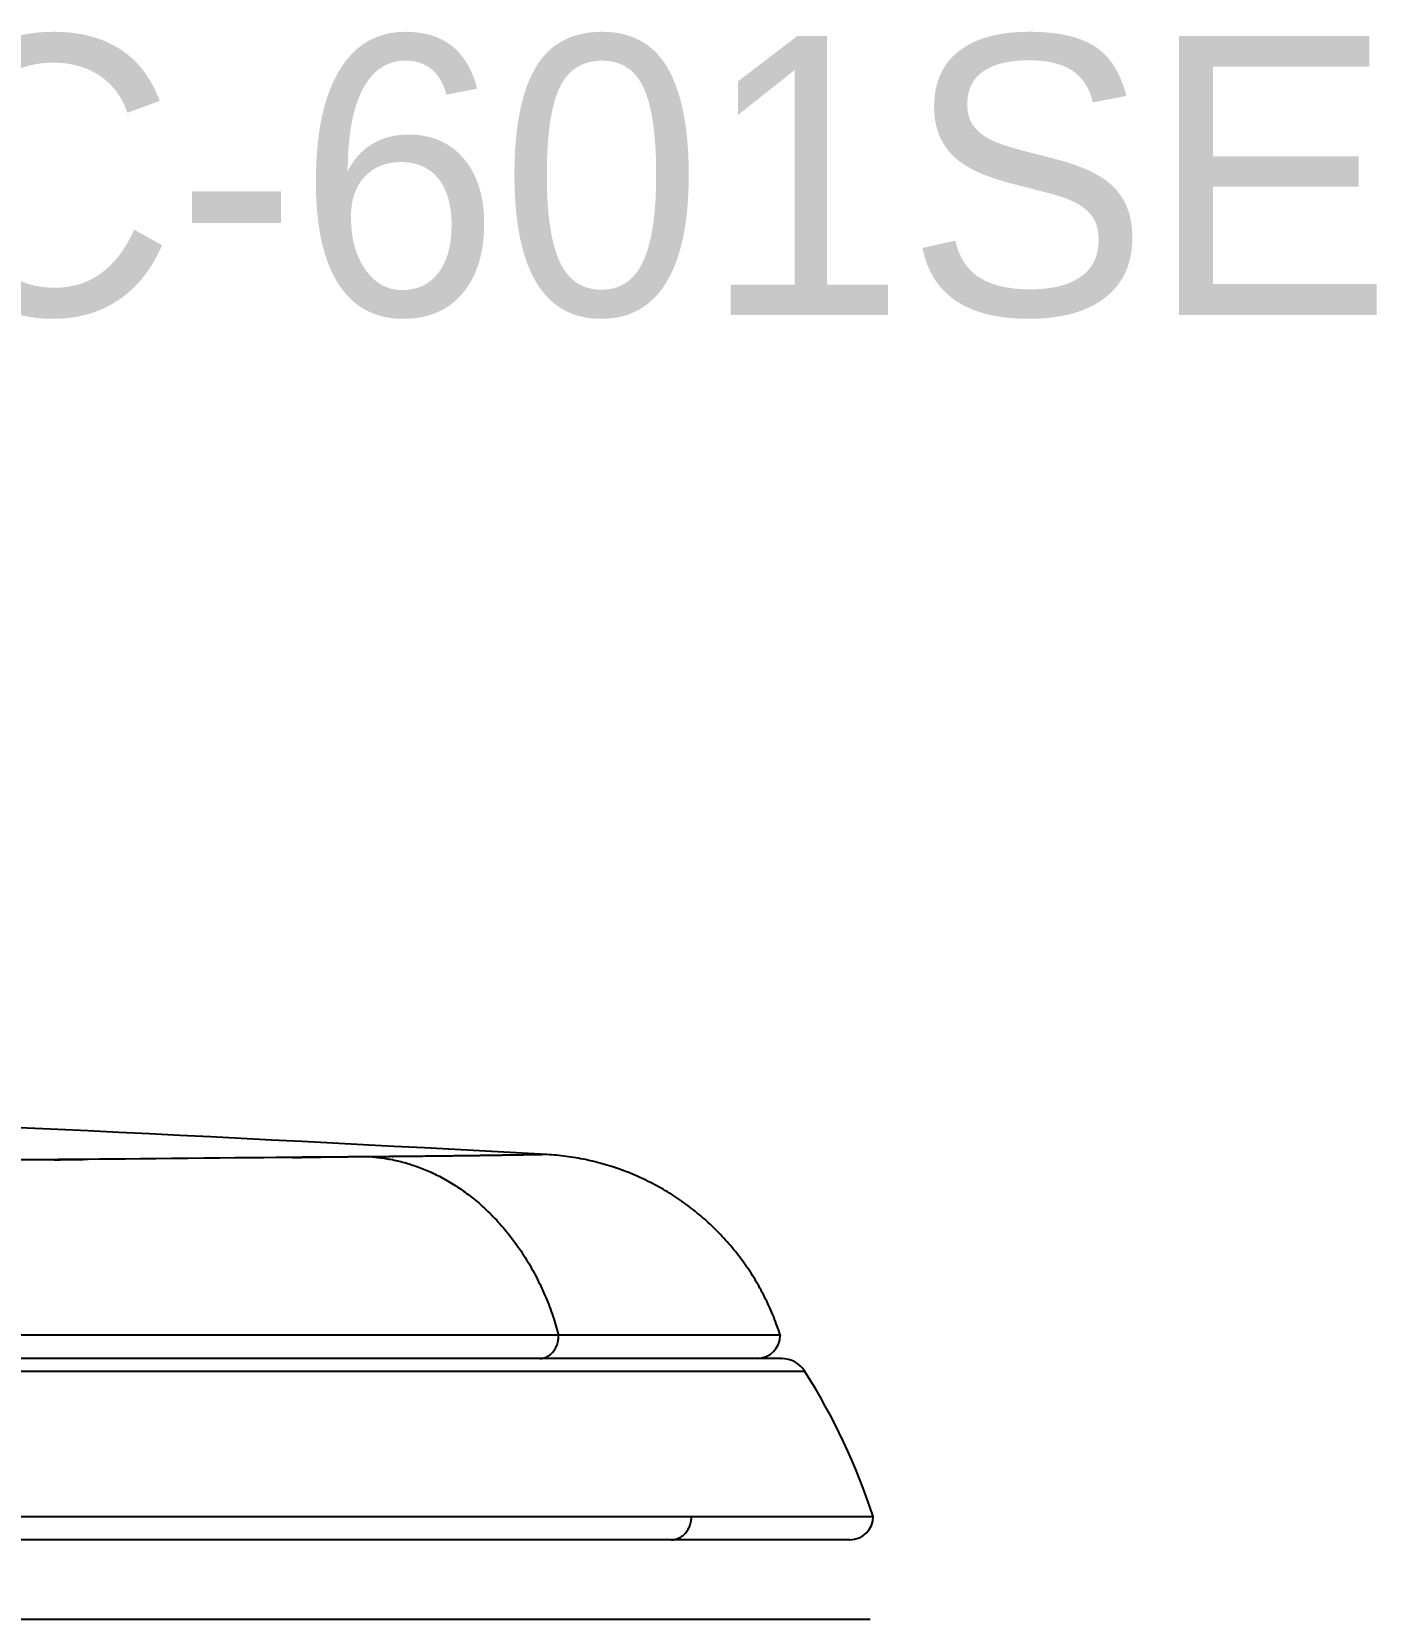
# Model space of a CAD drawing. Extents: x 60782 to 63207, y 58098 to 61529.
# Drawn here: x 61986.3 to 62131.2, y 59417 to 59587.8 of the extents above; entities that cross this region are included whole.
import ezdxf

# ---------------------------------------------------------------- set-up
doc = ezdxf.new("R2010")
doc.units = 0
doc.header["$MEASUREMENT"] = 0
for name, color, linetype in [('11', 7, 'CONTINUOUS'), ('Make2D$보임$선', 18, 'CONTINUOUS'), ('Make2D$보임$접선', 18, 'CONTINUOUS')]:
    doc.layers.add(name, color=color, linetype=linetype)
doc.layers.add('AM_6', color=2, linetype='CONTINUOUS', lineweight=30)
doc.styles.get("Standard").update_dxf_attribs({"font": 'txt.shx', "bigfont": 'ghs.shx'})

msp = doc.modelspace()

# ---------------------------------------------------------------- linework, layer by layer
at = {"layer": '11', "color": 7}
msp.add_open_spline([(61546.77, 59417), (61565.9, 59417), (61585.02, 59417), (61617.52, 59417), (61630.89, 59417), (61657.62, 59417), (61670.99, 59417), (61711.06, 59417), (61737.74, 59417), (61777.72, 59417), (61791.04, 59417), (61817.65, 59417), (61830.93, 59417), (61857.46, 59417), (61870.71, 59417), (61896.93, 59417), (61909.89, 59417), (61935.5, 59417), (61948.16, 59417), (61973.21, 59417), (61985.48, 59417), (62008.81, 59417), (62020, 59417), (62034.63, 59417), (62039.16, 59417), (62047.56, 59417), (62051.45, 59417), (62061.85, 59417), (62067.18, 59417), (62074.54, 59417), (62076.42, 59417), (62076.54, 59417)], degree=3, knots=[0.0355851, 0.0355851, 0.0355851, 0.0355851, 0.1250156, 0.1250156, 0.1875235, 0.1875235, 0.2500313, 0.2500313, 0.3750469, 0.3750469, 0.4375548, 0.4375548, 0.5000626, 0.5000626, 0.5625704, 0.5625704, 0.6250782, 0.6250782, 0.687586, 0.687586, 0.7500939, 0.7500939, 0.8126017, 0.8126017, 0.8438556, 0.8438556, 0.8751095, 0.8751095, 0.9376173, 0.9376173, 1, 1, 1, 1], dxfattribs=at)
at = {"layer": 'Make2D$보임$선', "color": 7}
for p, q in [((62043.03, 59447.55), (61948.61, 59447.55)), ((62066.99, 59445.05), (61714.78, 59445.05)), ((61986.54, 59445.05), (61986.32, 59445.05)), ((61986.71, 59445.05), (61986.54, 59445.05)), ((61986.93, 59445.05), (61986.71, 59445.05)), ((61987.1, 59445.05), (61986.93, 59445.05)), ((61987.31, 59445.05), (61987.1, 59445.05)), ((61987.49, 59445.05), (61987.31, 59445.05)), ((61987.7, 59445.05), (61987.49, 59445.05)), ((61987.88, 59445.05), (61987.7, 59445.05)), ((61988.08, 59445.05), (61987.88, 59445.05)), ((61988.27, 59445.05), (61988.08, 59445.05)), ((61988.47, 59445.05), (61988.27, 59445.05)), ((61988.66, 59445.05), (61988.47, 59445.05)), ((61988.85, 59445.05), (61988.66, 59445.05)), ((61989.04, 59445.05), (61988.85, 59445.05)), ((61989.23, 59445.05), (61989.04, 59445.05)), ((61989.43, 59445.05), (61989.23, 59445.05)), ((61989.62, 59445.05), (61989.43, 59445.05)), ((61989.82, 59445.05), (61989.62, 59445.05)), ((61990, 59445.05), (61989.82, 59445.05)), ((61990.2, 59445.05), (61990, 59445.05)), ((61990.38, 59445.05), (61990.2, 59445.05)), ((61990.59, 59445.05), (61990.38, 59445.05)), ((61990.83, 59445.05), (61990.59, 59445.05)), ((61990.97, 59445.05), (61990.83, 59445.05)), ((61991.21, 59445.05), (61990.97, 59445.05)), ((61991.36, 59445.05), (61991.21, 59445.05)), ((61991.6, 59445.05), (61991.36, 59445.05)), ((61991.74, 59445.05), (61991.6, 59445.05)), ((61991.98, 59445.05), (61991.74, 59445.05)), ((61992.12, 59445.05), (61991.98, 59445.05)), ((61992.37, 59445.05), (61992.12, 59445.05)), ((61992.5, 59445.05), (61992.37, 59445.05)), ((61992.75, 59445.05), (61992.5, 59445.05)), ((61992.89, 59445.05), (61992.75, 59445.05)), ((61993.13, 59445.05), (61992.89, 59445.05)), ((61993.27, 59445.05), (61993.13, 59445.05)), ((61993.52, 59445.05), (61993.27, 59445.05)), ((61993.65, 59445.05), (61993.52, 59445.05)), ((61993.9, 59445.05), (61993.65, 59445.05)), ((61994.03, 59445.05), (61993.9, 59445.05)), ((61994.28, 59445.05), (61994.03, 59445.05)), ((61994.4, 59445.05), (61994.28, 59445.05)), ((61994.66, 59445.05), (61994.4, 59445.05)), ((61994.78, 59445.05), (61994.66, 59445.05)), ((61995.04, 59445.05), (61994.78, 59445.05)), ((61995.16, 59445.05), (61995.04, 59445.05)), ((61995.42, 59445.05), (61995.16, 59445.05)), ((61995.54, 59445.05), (61995.42, 59445.05)), ((61995.8, 59445.05), (61995.54, 59445.05)), ((61995.91, 59445.05), (61995.8, 59445.05)), ((61996.18, 59445.05), (61995.91, 59445.05)), ((61996.29, 59445.05), (61996.18, 59445.05)), ((61996.48, 59445.05), (61996.29, 59445.05)), ((61996.66, 59445.05), (61996.48, 59445.05)), ((61996.85, 59445.05), (61996.66, 59445.05)), ((61997.03, 59445.05), (61996.85, 59445.05)), ((61997.23, 59445.05), (61997.03, 59445.05)), ((61997.41, 59445.05), (61997.23, 59445.05)), ((61997.61, 59445.05), (61997.41, 59445.05)), ((61997.78, 59445.05), (61997.61, 59445.05)), ((61997.98, 59445.05), (61997.78, 59445.05)), ((61998.15, 59445.05), (61997.98, 59445.05)), ((61998.35, 59445.05), (61998.15, 59445.05)), ((61998.64, 59445.05), (61998.35, 59445.05)), ((61998.73, 59445.05), (61998.64, 59445.05)), ((61999.01, 59445.05), (61998.73, 59445.05)), ((61999.1, 59445.05), (61999.01, 59445.05)), ((61999.38, 59445.05), (61999.1, 59445.05)), ((61999.47, 59445.05), (61999.38, 59445.05)), ((61999.74, 59445.05), (61999.47, 59445.05)), ((61999.85, 59445.05), (61999.74, 59445.05)), ((62000.11, 59445.05), (61999.85, 59445.05)), ((62000.22, 59445.05), (62000.11, 59445.05)), ((62000.48, 59445.05), (62000.22, 59445.05)), ((62000.59, 59445.05), (62000.48, 59445.05)), ((62000.84, 59445.05), (62000.59, 59445.05)), ((62000.96, 59445.05), (62000.84, 59445.05)), ((62001.21, 59445.05), (62000.96, 59445.05)), ((62001.33, 59445.05), (62001.21, 59445.05)), ((62001.58, 59445.05), (62001.33, 59445.05)), ((62001.7, 59445.05), (62001.58, 59445.05)), ((62001.94, 59445.05), (62001.7, 59445.05)), ((62002.07, 59445.05), (62001.94, 59445.05)), ((62002.3, 59445.05), (62002.07, 59445.05)), ((62002.43, 59445.05), (62002.3, 59445.05)), ((62002.67, 59445.05), (62002.43, 59445.05)), ((62002.8, 59445.05), (62002.67, 59445.05)), ((62003.03, 59445.05), (62002.8, 59445.05)), ((62003.17, 59445.05), (62003.03, 59445.05)), ((62003.39, 59445.05), (62003.17, 59445.05)), ((62003.53, 59445.05), (62003.39, 59445.05)), ((62003.76, 59445.05), (62003.53, 59445.05)), ((62003.9, 59445.05), (62003.76, 59445.05)), ((62004.12, 59445.05), (62003.9, 59445.05)), ((62004.26, 59445.05), (62004.12, 59445.05)), ((62004.48, 59445.05), (62004.26, 59445.05)), ((62004.63, 59445.05), (62004.48, 59445.05)), ((62005.56, 59445.05), (62004.63, 59445.05)), ((62005.77, 59445.05), (62005.56, 59445.05)), ((62005.92, 59445.05), (62005.77, 59445.05)), ((62006.13, 59445.05), (62005.92, 59445.05)), ((62006.28, 59445.05), (62006.13, 59445.05)), ((62006.48, 59445.05), (62006.28, 59445.05)), ((62006.63, 59445.05), (62006.48, 59445.05)), ((62006.83, 59445.05), (62006.63, 59445.05)), ((62006.99, 59445.05), (62006.83, 59445.05)), ((62007.19, 59445.05), (62006.99, 59445.05)), ((62007.35, 59445.05), (62007.19, 59445.05)), ((62007.54, 59445.05), (62007.35, 59445.05)), ((62007.7, 59445.05), (62007.54, 59445.05)), ((62007.89, 59445.05), (62007.7, 59445.05)), ((62008.06, 59445.05), (62007.89, 59445.05)), ((62008.24, 59445.05), (62008.06, 59445.05)), ((62008.41, 59445.05), (62008.24, 59445.05)), ((62008.59, 59445.05), (62008.41, 59445.05)), ((62008.76, 59445.05), (62008.59, 59445.05)), ((62008.94, 59445.05), (62008.76, 59445.05)), ((62009.12, 59445.05), (62008.94, 59445.05)), ((62009.3, 59445.05), (62009.12, 59445.05)), ((62009.47, 59445.05), (62009.3, 59445.05)), ((62009.65, 59445.05), (62009.47, 59445.05)), ((62009.82, 59445.05), (62009.65, 59445.05)), ((62010.01, 59445.05), (62009.82, 59445.05)), ((62010.17, 59445.05), (62010.01, 59445.05)), ((62010.36, 59445.05), (62010.17, 59445.05)), ((62010.52, 59445.05), (62010.36, 59445.05)), ((62010.71, 59445.05), (62010.52, 59445.05)), ((62010.87, 59445.05), (62010.71, 59445.05)), ((62011.07, 59445.05), (62010.87, 59445.05)), ((62011.21, 59445.05), (62011.07, 59445.05)), ((62011.42, 59445.05), (62011.21, 59445.05)), ((62011.56, 59445.05), (62011.42, 59445.05)), ((62011.77, 59445.05), (62011.56, 59445.05)), ((62011.91, 59445.05), (62011.77, 59445.05)), ((62012.12, 59445.05), (62011.91, 59445.05)), ((62012.25, 59445.05), (62012.12, 59445.05)), ((62012.47, 59445.05), (62012.25, 59445.05)), ((62012.73, 59445.05), (62012.47, 59445.05)), ((62012.82, 59445.05), (62012.73, 59445.05)), ((62013.07, 59445.05), (62012.82, 59445.05)), ((62013.16, 59445.05), (62013.07, 59445.05)), ((62013.41, 59445.05), (62013.16, 59445.05)), ((62013.51, 59445.05), (62013.41, 59445.05)), ((62013.75, 59445.05), (62013.51, 59445.05)), ((62013.86, 59445.05), (62013.75, 59445.05)), ((62014.09, 59445.05), (62013.86, 59445.05)), ((62014.2, 59445.05), (62014.09, 59445.05)), ((62014.43, 59445.05), (62014.2, 59445.05)), ((62014.55, 59445.05), (62014.43, 59445.05)), ((62014.76, 59445.05), (62014.55, 59445.05)), ((62014.89, 59445.05), (62014.76, 59445.05)), ((62015.1, 59445.05), (62014.89, 59445.05)), ((62015.24, 59445.05), (62015.1, 59445.05)), ((62015.43, 59445.05), (62015.24, 59445.05)), ((62015.58, 59445.05), (62015.43, 59445.05)), ((62015.77, 59445.05), (62015.58, 59445.05)), ((62015.92, 59445.05), (62015.77, 59445.05)), ((62016.1, 59445.05), (62015.92, 59445.05)), ((62016.26, 59445.05), (62016.1, 59445.05)), ((62016.44, 59445.05), (62016.26, 59445.05)), ((62016.6, 59445.05), (62016.44, 59445.05)), ((62016.77, 59445.05), (62016.6, 59445.05)), ((62016.94, 59445.05), (62016.77, 59445.05)), ((62017.1, 59445.05), (62016.94, 59445.05)), ((62017.28, 59445.05), (62017.1, 59445.05)), ((62017.43, 59445.05), (62017.28, 59445.05)), ((62017.62, 59445.05), (62017.43, 59445.05)), ((62018.3, 59445.05), (62017.62, 59445.05)), ((62018.42, 59445.05), (62018.3, 59445.05)), ((62018.63, 59445.05), (62018.42, 59445.05)), ((62018.75, 59445.05), (62018.63, 59445.05)), ((62018.97, 59445.05), (62018.75, 59445.05)), ((62019.08, 59445.05), (62018.97, 59445.05)), ((62019.3, 59445.05), (62019.08, 59445.05)), ((62019.4, 59445.05), (62019.3, 59445.05)), ((62019.64, 59445.05), (62019.4, 59445.05)), ((62019.73, 59445.05), (62019.64, 59445.05)), ((62019.97, 59445.05), (62019.73, 59445.05)), ((62020.05, 59445.05), (62019.97, 59445.05)), ((62020.3, 59445.05), (62020.05, 59445.05)), ((62020.38, 59445.05), (62020.3, 59445.05)), ((62020.63, 59445.05), (62020.38, 59445.05)), ((62020.7, 59445.05), (62020.63, 59445.05)), ((62020.96, 59445.05), (62020.7, 59445.05)), ((62021.02, 59445.05), (62020.96, 59445.05)), ((62021.28, 59445.05), (62021.02, 59445.05)), ((62021.35, 59445.05), (62021.28, 59445.05)), ((62021.61, 59445.05), (62021.35, 59445.05)), ((62021.67, 59445.05), (62021.61, 59445.05)), ((62021.93, 59445.05), (62021.67, 59445.05)), ((62021.99, 59445.05), (62021.93, 59445.05)), ((62022.94, 59445.05), (62021.99, 59445.05)), ((62022.95, 59445.05), (62022.94, 59445.05)), ((62023.26, 59445.05), (62022.95, 59445.05)), ((62023.27, 59445.05), (62023.26, 59445.05)), ((62023.58, 59445.05), (62023.27, 59445.05)), ((62023.85, 59445.05), (62023.58, 59445.05)), ((62023.9, 59445.05), (62023.85, 59445.05)), ((62024.17, 59445.05), (62023.9, 59445.05)), ((62024.22, 59445.05), (62024.17, 59445.05)), ((62024.49, 59445.05), (62024.22, 59445.05)), ((62024.53, 59445.05), (62024.49, 59445.05)), ((62024.8, 59445.05), (62024.53, 59445.05)), ((62024.84, 59445.05), (62024.8, 59445.05)), ((62025.12, 59445.05), (62024.84, 59445.05)), ((62025.16, 59445.05), (62025.12, 59445.05)), ((62025.43, 59445.05), (62025.16, 59445.05)), ((62025.47, 59445.05), (62025.43, 59445.05)), ((62025.74, 59445.05), (62025.47, 59445.05)), ((62025.78, 59445.05), (62025.74, 59445.05)), ((62026.06, 59445.05), (62025.78, 59445.05)), ((62026.09, 59445.05), (62026.06, 59445.05)), ((62026.37, 59445.05), (62026.09, 59445.05)), ((62026.41, 59445.05), (62026.37, 59445.05)), ((62026.68, 59445.05), (62026.41, 59445.05)), ((62026.72, 59445.05), (62026.68, 59445.05)), ((62026.99, 59445.05), (62026.72, 59445.05)), ((62027.02, 59445.05), (62026.99, 59445.05)), ((62027.3, 59445.05), (62027.02, 59445.05)), ((62027.42, 59445.05), (62027.3, 59445.05)), ((62027.61, 59445.05), (62027.42, 59445.05)), ((62027.74, 59445.05), (62027.61, 59445.05)), ((62027.92, 59445.05), (62027.74, 59445.05)), ((62028.05, 59445.05), (62027.92, 59445.05)), ((62028.23, 59445.05), (62028.05, 59445.05)), ((62028.36, 59445.05), (62028.23, 59445.05)), ((62028.54, 59445.05), (62028.36, 59445.05)), ((62028.68, 59445.05), (62028.54, 59445.05)), ((62028.84, 59445.05), (62028.68, 59445.05)), ((62028.99, 59445.05), (62028.84, 59445.05)), ((62029.15, 59445.05), (62028.99, 59445.05)), ((62029.3, 59445.05), (62029.15, 59445.05)), ((62029.45, 59445.05), (62029.3, 59445.05)), ((62029.61, 59445.05), (62029.45, 59445.05)), ((62029.76, 59445.05), (62029.61, 59445.05)), ((62029.92, 59445.05), (62029.76, 59445.05)), ((62030.06, 59445.05), (62029.92, 59445.05)), ((62030.22, 59445.05), (62030.06, 59445.05)), ((62030.36, 59445.05), (62030.22, 59445.05)), ((62030.53, 59445.05), (62030.36, 59445.05)), ((62030.66, 59445.05), (62030.53, 59445.05)), ((62030.84, 59445.05), (62030.66, 59445.05)), ((62030.96, 59445.05), (62030.84, 59445.05)), ((62031.14, 59445.05), (62030.96, 59445.05)), ((62031.26, 59445.05), (62031.14, 59445.05)), ((62031.45, 59445.05), (62031.26, 59445.05)), ((62031.56, 59445.05), (62031.45, 59445.05)), ((62031.75, 59445.05), (62031.56, 59445.05)), ((62031.86, 59445.05), (62031.75, 59445.05)), ((62032.05, 59445.05), (62031.86, 59445.05)), ((62032.16, 59445.05), (62032.05, 59445.05)), ((62032.36, 59445.05), (62032.16, 59445.05)), ((62032.46, 59445.05), (62032.36, 59445.05)), ((62032.66, 59445.05), (62032.46, 59445.05)), ((62032.75, 59445.05), (62032.66, 59445.05)), ((62032.96, 59445.05), (62032.75, 59445.05)), ((62033.05, 59445.05), (62032.96, 59445.05)), ((62033.26, 59445.05), (62033.05, 59445.05)), ((62033.34, 59445.05), (62033.26, 59445.05)), ((62033.55, 59445.05), (62033.34, 59445.05)), ((62033.64, 59445.05), (62033.55, 59445.05)), ((62033.85, 59445.05), (62033.64, 59445.05)), ((62033.93, 59445.05), (62033.85, 59445.05)), ((62034.15, 59445.05), (62033.93, 59445.05)), ((62034.22, 59445.05), (62034.15, 59445.05)), ((62034.45, 59445.05), (62034.22, 59445.05)), ((62034.51, 59445.05), (62034.45, 59445.05)), ((62034.74, 59445.05), (62034.51, 59445.05)), ((62034.8, 59445.05), (62034.74, 59445.05)), ((62035.03, 59445.05), (62034.8, 59445.05)), ((62035.09, 59445.05), (62035.03, 59445.05)), ((62035.33, 59445.05), (62035.09, 59445.05)), ((62035.38, 59445.05), (62035.33, 59445.05)), ((62035.62, 59445.05), (62035.38, 59445.05)), ((62035.67, 59445.05), (62035.62, 59445.05)), ((62035.91, 59445.05), (62035.67, 59445.05)), ((62035.96, 59445.05), (62035.91, 59445.05)), ((62036.2, 59445.05), (62035.96, 59445.05)), ((62036.25, 59445.05), (62036.2, 59445.05)), ((62036.49, 59445.05), (62036.25, 59445.05)), ((62036.53, 59445.05), (62036.49, 59445.05)), ((62036.78, 59445.05), (62036.53, 59445.05)), ((62036.82, 59445.05), (62036.78, 59445.05)), ((62037.07, 59445.05), (62036.82, 59445.05)), ((62037.11, 59445.05), (62037.07, 59445.05)), ((62037.36, 59445.05), (62037.11, 59445.05)), ((62037.39, 59445.05), (62037.36, 59445.05)), ((62037.64, 59445.05), (62037.39, 59445.05)), ((62037.67, 59445.05), (62037.64, 59445.05)), ((62037.93, 59445.05), (62037.67, 59445.05)), ((62037.95, 59445.05), (62037.93, 59445.05)), ((62038.21, 59445.05), (62037.95, 59445.05)), ((62038.24, 59445.05), (62038.21, 59445.05)), ((62038.5, 59445.05), (62038.24, 59445.05)), ((62038.52, 59445.05), (62038.5, 59445.05)), ((62038.78, 59445.05), (62038.52, 59445.05)), ((62038.8, 59445.05), (62038.78, 59445.05)), ((62039.06, 59445.05), (62038.8, 59445.05)), ((62039.08, 59445.05), (62039.06, 59445.05)), ((62039.34, 59445.05), (62039.08, 59445.05)), ((62039.35, 59445.05), (62039.34, 59445.05)), ((62039.62, 59445.05), (62039.35, 59445.05)), ((62039.63, 59445.05), (62039.62, 59445.05)), ((62039.9, 59445.05), (62039.63, 59445.05)), ((62039.91, 59445.05), (62039.9, 59445.05)), ((62040.18, 59445.05), (62039.91, 59445.05)), ((62040.74, 59445.05), (62040.18, 59445.05)), ((62041.01, 59445.05), (62040.74, 59445.05)), ((62041.38, 59445.05), (62041.06, 59445.05)), ((62041.51, 59445.05), (62041.38, 59445.05)), ((62041.75, 59445.05), (62041.51, 59445.05)), ((62041.86, 59445.05), (62041.75, 59445.05)), ((62042.12, 59445.05), (62041.86, 59445.05)), ((62042.2, 59445.05), (62042.12, 59445.05)), ((62042.49, 59445.05), (62042.2, 59445.05)), ((62042.54, 59445.05), (62042.49, 59445.05)), ((62042.85, 59445.05), (62042.54, 59445.05)), ((62042.88, 59445.05), (62042.85, 59445.05)), ((62043.21, 59445.05), (62042.88, 59445.05)), ((62043.21, 59445.05), (62043.21, 59445.05)), ((62043.54, 59445.05), (62043.21, 59445.05)), ((62043.56, 59445.05), (62043.54, 59445.05)), ((62047.29, 59445.05), (62043.56, 59445.05)), ((62047.33, 59445.05), (62047.29, 59445.05)), ((62047.61, 59445.05), (62047.33, 59445.05)), ((62047.62, 59445.05), (62047.61, 59445.05)), ((62047.9, 59445.05), (62047.62, 59445.05)), ((62047.92, 59445.05), (62047.9, 59445.05)), ((62048.19, 59445.05), (62047.92, 59445.05)), ((62048.24, 59445.05), (62048.19, 59445.05)), ((62048.51, 59445.05), (62048.24, 59445.05)), ((62048.55, 59445.05), (62048.51, 59445.05)), ((62048.79, 59445.05), (62048.55, 59445.05)), ((62048.86, 59445.05), (62048.79, 59445.05)), ((62049.08, 59445.05), (62048.86, 59445.05)), ((62049.16, 59445.05), (62049.08, 59445.05)), ((62049.36, 59445.05), (62049.16, 59445.05)), ((62049.47, 59445.05), (62049.36, 59445.05)), ((62049.64, 59445.05), (62049.47, 59445.05)), ((62049.77, 59445.05), (62049.64, 59445.05)), ((62049.92, 59445.05), (62049.77, 59445.05)), ((62050.06, 59445.05), (62049.92, 59445.05)), ((62050.2, 59445.05), (62050.06, 59445.05)), ((62050.35, 59445.05), (62050.2, 59445.05)), ((62051.21, 59445.05), (62050.35, 59445.05)), ((62051.73, 59445.05), (62051.21, 59445.05)), ((62051.75, 59445.05), (62051.73, 59445.05)), ((62051.8, 59445.05), (62051.75, 59445.05)), ((62052.01, 59445.05), (62051.8, 59445.05)), ((62052.05, 59445.05), (62052.01, 59445.05)), ((62052.26, 59445.05), (62052.05, 59445.05)), ((62052.32, 59445.05), (62052.26, 59445.05)), ((62052.56, 59445.05), (62052.32, 59445.05)), ((62052.59, 59445.05), (62052.56, 59445.05)), ((62052.81, 59445.05), (62052.59, 59445.05)), ((62052.85, 59445.05), (62052.81, 59445.05)), ((62053.06, 59445.05), (62052.85, 59445.05)), ((62053.12, 59445.05), (62053.06, 59445.05)), ((62053.3, 59445.05), (62053.12, 59445.05)), ((62053.49, 59445.05), (62053.3, 59445.05)), ((62053.54, 59445.05), (62053.49, 59445.05)), ((62053.73, 59445.05), (62053.54, 59445.05)), ((62053.78, 59445.05), (62053.73, 59445.05)), ((62053.96, 59445.05), (62053.78, 59445.05)), ((62054.02, 59445.05), (62053.96, 59445.05)), ((62054.19, 59445.05), (62054.02, 59445.05)), ((62054.25, 59445.05), (62054.19, 59445.05)), ((62054.42, 59445.05), (62054.25, 59445.05)), ((62054.48, 59445.05), (62054.42, 59445.05)), ((62054.65, 59445.05), (62054.48, 59445.05)), ((62054.71, 59445.05), (62054.65, 59445.05)), ((62054.87, 59445.05), (62054.71, 59445.05)), ((62055.1, 59445.05), (62054.87, 59445.05)), ((62055.1, 59445.05), (62055.1, 59445.05)), ((62055.31, 59445.05), (62055.1, 59445.05)), ((62055.33, 59445.05), (62055.31, 59445.05)), ((62055.53, 59445.05), (62055.33, 59445.05)), ((62055.6, 59445.05), (62055.53, 59445.05)), ((62055.74, 59445.05), (62055.6, 59445.05)), ((62055.81, 59445.05), (62055.74, 59445.05)), ((62055.96, 59445.05), (62055.81, 59445.05)), ((62056.02, 59445.05), (62055.96, 59445.05)), ((62056.16, 59445.05), (62056.02, 59445.05)), ((62056.24, 59445.05), (62056.16, 59445.05)), ((62056.37, 59445.05), (62056.24, 59445.05)), ((62056.46, 59445.05), (62056.37, 59445.05)), ((62056.57, 59445.05), (62056.46, 59445.05)), ((62056.67, 59445.05), (62056.57, 59445.05)), ((62056.84, 59445.05), (62056.67, 59445.05)), ((62056.89, 59445.05), (62056.84, 59445.05)), ((62057.04, 59445.05), (62056.89, 59445.05)), ((62057.1, 59445.05), (62057.04, 59445.05)), ((62057.51, 59445.05), (62057.1, 59445.05)), ((62057.55, 59445.05), (62057.51, 59445.05)), ((62057.7, 59445.05), (62057.55, 59445.05)), ((62057.8, 59445.05), (62057.7, 59445.05)), ((62057.9, 59445.05), (62057.8, 59445.05)), ((62057.98, 59445.05), (62057.9, 59445.05)), ((62058.09, 59445.05), (62057.98, 59445.05)), ((62058.16, 59445.05), (62058.09, 59445.05)), ((62058.28, 59445.05), (62058.16, 59445.05)), ((62058.34, 59445.05), (62058.28, 59445.05)), ((62058.47, 59445.05), (62058.34, 59445.05)), ((62058.55, 59445.05), (62058.47, 59445.05)), ((62058.65, 59445.05), (62058.55, 59445.05)), ((62058.8, 59445.05), (62058.65, 59445.05)), ((62058.83, 59445.05), (62058.8, 59445.05)), ((62058.97, 59445.05), (62058.83, 59445.05)), ((62059.01, 59445.05), (62058.97, 59445.05)), ((62059.14, 59445.05), (62059.01, 59445.05)), ((62059.19, 59445.05), (62059.14, 59445.05)), ((62059.3, 59445.05), (62059.19, 59445.05)), ((62059.36, 59445.05), (62059.3, 59445.05)), ((62059.37, 59445.05), (62059.36, 59445.05)), ((62059.77, 59445.05), (62059.37, 59445.05)), ((62059.87, 59445.05), (62059.77, 59445.05)), ((62059.92, 59445.05), (62059.87, 59445.05)), ((62060.03, 59445.05), (62059.92, 59445.05)), ((62060.09, 59445.05), (62060.03, 59445.05)), ((62060.19, 59445.05), (62060.09, 59445.05)), ((62060.23, 59445.05), (62060.19, 59445.05)), ((62060.35, 59445.05), (62060.23, 59445.05)), ((62060.37, 59445.05), (62060.35, 59445.05)), ((62060.5, 59445.05), (62060.37, 59445.05)), ((62060.51, 59445.05), (62060.5, 59445.05)), ((62060.64, 59445.05), (62060.51, 59445.05)), ((62060.75, 59445.05), (62060.64, 59445.05)), ((62060.8, 59445.05), (62060.75, 59445.05)), ((62060.88, 59445.05), (62060.8, 59445.05)), ((62060.95, 59445.05), (62060.88, 59445.05)), ((62061.01, 59445.05), (62060.95, 59445.05)), ((62061.09, 59445.05), (62061.01, 59445.05)), ((62061.13, 59445.05), (62061.09, 59445.05)), ((62061.23, 59445.05), (62061.13, 59445.05)), ((62061.27, 59445.05), (62061.23, 59445.05)), ((62061.37, 59445.05), (62061.27, 59445.05)), ((62061.39, 59445.05), (62061.37, 59445.05)), ((62061.49, 59445.05), (62061.39, 59445.05)), ((62061.5, 59445.05), (62061.49, 59445.05)), ((62061.61, 59445.05), (62061.5, 59445.05)), ((62061.63, 59445.05), (62061.61, 59445.05)), ((62061.72, 59445.05), (62061.63, 59445.05)), ((62061.81, 59445.05), (62061.72, 59445.05)), ((62061.89, 59445.05), (62061.81, 59445.05)), ((62061.92, 59445.05), (62061.89, 59445.05)), ((62062.01, 59445.05), (62061.92, 59445.05)), ((62062.03, 59445.05), (62062.01, 59445.05)), ((62062.12, 59445.05), (62062.03, 59445.05)), ((62062.13, 59445.05), (62062.12, 59445.05)), ((62062.21, 59445.05), (62062.13, 59445.05)), ((62062.24, 59445.05), (62062.21, 59445.05)), ((62062.31, 59445.05), (62062.24, 59445.05)), ((62062.39, 59445.05), (62062.31, 59445.05)), ((62062.4, 59445.05), (62062.39, 59445.05)), ((62062.48, 59445.05), (62062.4, 59445.05)), ((62062.56, 59445.05), (62062.48, 59445.05)), ((62062.57, 59445.05), (62062.56, 59445.05)), ((62062.64, 59445.05), (62062.57, 59445.05)), ((62062.68, 59445.05), (62062.64, 59445.05)), ((62062.88, 59445.05), (62062.68, 59445.05)), ((62063.06, 59445.05), (62062.88, 59445.05)), ((62062.88, 59445.05), (62062.88, 59445.05)), ((62063.07, 59445.05), (62063.06, 59445.05)), ((62063.15, 59445.05), (62063.07, 59445.05)), ((62063.18, 59445.05), (62063.15, 59445.05)), ((62063.23, 59445.05), (62063.18, 59445.05)), ((62063.28, 59445.05), (62063.23, 59445.05)), ((62063.32, 59445.05), (62063.28, 59445.05)), ((62063.34, 59445.05), (62063.32, 59445.05)), ((62063.39, 59445.05), (62063.34, 59445.05)), ((62063.42, 59445.05), (62063.39, 59445.05)), ((62063.46, 59445.05), (62063.42, 59445.05)), ((62063.5, 59445.05), (62063.46, 59445.05)), ((62063.53, 59445.05), (62063.5, 59445.05)), ((62063.56, 59445.05), (62063.53, 59445.05)), ((62063.6, 59445.05), (62063.56, 59445.05)), ((62063.64, 59445.05), (62063.6, 59445.05)), ((62064.34, 59445.05), (62063.64, 59445.05)), ((62064.35, 59445.05), (62064.34, 59445.05)), ((62064.36, 59445.05), (62064.35, 59445.05)), ((62064.37, 59445.05), (62064.36, 59445.05)), ((62064.36, 59445.05), (62064.36, 59445.05)), ((62064.38, 59445.05), (62064.37, 59445.05)), ((62064.37, 59445.05), (62064.37, 59445.05)), ((62064.38, 59445.05), (62064.38, 59445.05)), ((62064.38, 59445.05), (62064.38, 59445.05)), ((62066.99, 59445.05), (62067, 59445.05)), ((61651.97, 59428.05), (62057.32, 59428.05)), ((62055.18, 59425.55), (61651.92, 59425.55)), ((62074.38, 59425.55), (62055.24, 59425.55))]:
    msp.add_line(p, q, dxfattribs=at)
for centre, radius, start, end in [((61657.18, 52477.55), 7000, 86.850809, 90.300263), ((62064.38, 59447.55), 2.5, 270, 0), ((62067, 59442.05), 3, 32.2968, 90), ((62010.36, 59406.25), 70, 18.144, 32.2968), ((62074.38, 59428.05), 2.5, 270, 360)]:
    msp.add_arc(centre, radius, start, end, dxfattribs=at)
msp.add_rational_spline([(62066.88, 59447.55), (62064.23, 59455.85), (62057.34, 59461.18), (62050.45, 59466.5), (62041.75, 59466.98)], [1, 0.954871343305, 1, 0.954871343459, 1], degree=2, knots=[0, 0, 0, 16.88792, 16.88792, 33.775841, 33.775841, 33.775841], dxfattribs=at)
for points, weights in [([(62066.88, 59447.55), (62066.88, 59447.55), (62043.03, 59447.55)], [0.904601133352, 0.904601127666, 1]), ([(62064.38, 59445.05), (62064.38, 59445.05), (62064.38, 59445.05)], [0.904601133352, 0.904601133283, 0.904615143165])]:
    msp.add_rational_spline(points, weights, degree=2, dxfattribs=at)
msp.add_open_spline([(62057.32, 59428.05), (62058.81, 59428.05), (62061.56, 59428.05), (62066.43, 59428.05), (62070.53, 59428.05), (62073.9, 59428.05), (62075.45, 59428.05), (62076.37, 59428.05), (62076.78, 59428.05), (62076.88, 59428.05)], degree=3, knots=[0, 0, 0, 0, 4.485131, 8.252765, 14.610832, 16.786394, 18.336579, 19.261268, 19.566041, 19.566041, 19.566041, 19.566041], dxfattribs=at)
at = {"layer": 'Make2D$보임$접선', "color": 7}
msp.add_line((62069.53, 59443.66), (61652.57, 59443.66), dxfattribs=at)
for points, weights, knots in [([(62022.97, 59466.74), (62021.65, 59466.73), (62020.32, 59466.72), (62019, 59466.71), (62017.62, 59466.7), (62016.23, 59466.69), (62014.85, 59466.68), (62013.44, 59466.66), (62012, 59466.65), (62010.52, 59466.64), (62009.05, 59466.62), (62007.55, 59466.61), (62006.02, 59466.59), (62004.48, 59466.58), (62002.92, 59466.56), (62001.33, 59466.55), (61999.74, 59466.53), (61998.11, 59466.51), (61996.46, 59466.5), (61995.63, 59466.49), (61994.8, 59466.48), (61993.96, 59466.48), (61993.74, 59466.47), (61993.53, 59466.47), (61993.32, 59466.47), (61993.11, 59466.47), (61992.9, 59466.47), (61992.69, 59466.46), (61992.26, 59466.46), (61991.84, 59466.46), (61991.41, 59466.45), (61989.68, 59466.44), (61987.95, 59466.42), (61986.22, 59466.41), (61984.45, 59466.4), (61982.68, 59466.38), (61980.91, 59466.37), (61979.1, 59466.36), (61977.29, 59466.35), (61975.47, 59466.34), (61973.62, 59466.33), (61971.76, 59466.32), (61969.91, 59466.32), (61968.01, 59466.31), (61966.12, 59466.3), (61964.22, 59466.3), (61962.28, 59466.29), (61960.34, 59466.29), (61958.41, 59466.29), (61956.42, 59466.29), (61954.44, 59466.29), (61952.46, 59466.3), (61950.44, 59466.3), (61948.42, 59466.3), (61946.39, 59466.31), (61946.14, 59466.31), (61945.88, 59466.31), (61945.62, 59466.31), (61945.5, 59466.32), (61945.37, 59466.32), (61945.24, 59466.32), (61945.11, 59466.32), (61944.98, 59466.32), (61944.86, 59466.32), (61944.34, 59466.32), (61943.83, 59466.32), (61943.31, 59466.33), (61942.28, 59466.33), (61941.25, 59466.34), (61940.22, 59466.34)], [1, 0.999999847505, 0.999999847505, 1, 0.999999930974, 0.999999930974, 1, 1, 1, 1, 1, 1, 1, 1, 1, 1, 1, 1, 1, 1, 1, 1, 1, 1, 1, 1, 1, 1, 1, 1, 1, 0.999999929466, 0.999999929466, 1, 0.999999893562, 0.999999893562, 1, 0.99999985447, 0.99999985447, 1, 0.99999981326, 0.99999981326, 1, 0.999999770678, 0.999999770678, 1, 0.999999727247, 0.999999727247, 1, 0.999999683338, 0.999999683338, 1, 0.999999639221, 0.999999639221, 1, 1, 1, 1, 1, 1, 1, 1, 1, 1, 1, 1, 1, 0.999999897382, 0.999999897382, 1], [0, 0, 0, 0, 3.971235, 3.971235, 3.971235, 8.121166, 8.121166, 8.121166, 8.127871, 8.127871, 8.127871, 8.134576, 8.134576, 8.134576, 8.141281, 8.141281, 8.141281, 8.147986, 8.147986, 8.147986, 8.151339, 8.151339, 8.151339, 8.152177, 8.152177, 8.152177, 8.153015, 8.153015, 8.153015, 8.154692, 8.154692, 8.154692, 13.340881, 13.340881, 13.340881, 18.653697, 18.653697, 18.653697, 24.092208, 24.092208, 24.092208, 29.655984, 29.655984, 29.655984, 35.345087, 35.345087, 35.345087, 41.160069, 41.160069, 41.160069, 47.101978, 47.101978, 47.101978, 53.17238, 53.17238, 53.17238, 53.173218, 53.173218, 53.173218, 53.173637, 53.173637, 53.173637, 53.174056, 53.174056, 53.174056, 53.175733, 53.175733, 53.175733, 56.27249, 56.27249, 56.27249, 56.27249]), ([(62041.75, 59466.98), (62041.75, 59466.98), (62041.73, 59466.98), (62041.68, 59466.98), (62041.63, 59466.98), (62041.55, 59466.98), (62041.45, 59466.98), (62041.35, 59466.97), (62041.23, 59466.97), (62041.08, 59466.97), (62040.93, 59466.97), (62040.75, 59466.96), (62040.55, 59466.96), (62040.35, 59466.96), (62040.13, 59466.95), (62039.88, 59466.95), (62039.63, 59466.94), (62039.36, 59466.94), (62039.06, 59466.93), (62038.76, 59466.93), (62038.44, 59466.92), (62038.09, 59466.92), (62038, 59466.92), (62037.91, 59466.91), (62037.82, 59466.91), (62037.77, 59466.91), (62037.73, 59466.91), (62037.68, 59466.91), (62037.63, 59466.91), (62037.59, 59466.91), (62037.54, 59466.91), (62037.35, 59466.91), (62037.16, 59466.9), (62036.96, 59466.9), (62036.56, 59466.89), (62036.14, 59466.89), (62035.69, 59466.88), (62035.25, 59466.87), (62034.78, 59466.87), (62034.29, 59466.86), (62033.8, 59466.85), (62033.28, 59466.85), (62032.75, 59466.84), (62032.21, 59466.83), (62031.65, 59466.83), (62031.07, 59466.82), (62030.48, 59466.81), (62029.88, 59466.81), (62029.25, 59466.8), (62028.62, 59466.79), (62027.96, 59466.79), (62027.29, 59466.78), (62026.95, 59466.78), (62026.61, 59466.77), (62026.26, 59466.77), (62026.17, 59466.77), (62026.08, 59466.77), (62025.99, 59466.77), (62025.95, 59466.77), (62025.91, 59466.77), (62025.86, 59466.77), (62025.82, 59466.77), (62025.77, 59466.77), (62025.73, 59466.77), (62025.55, 59466.76), (62025.37, 59466.76), (62025.19, 59466.76), (62024.45, 59466.75), (62023.71, 59466.75), (62022.97, 59466.74)], [0.999999999987, 0.999999999987, 0.999999999987, 0.999999999987, 0.999999999987, 0.999999999987, 0.999999999987, 0.999999999987, 0.999999999987, 0.999999999987, 0.999999999987, 0.999999999987, 0.999999999987, 0.999999999987, 0.999999999987, 0.999999999987, 0.999999999987, 0.999999999987, 0.999999999987, 0.999999999987, 0.999999999987, 0.999999999987, 0.999999999987, 0.999999999987, 0.999999999987, 0.999999999987, 0.999999999987, 0.999999999987, 0.999999999987, 0.999999999987, 0.999999999987, 0.999999999987, 0.999999999987, 0.999999999987, 0.999999999987, 0.999999999987, 0.999999999987, 0.999999999987, 0.999999999987, 0.999999999987, 0.999999999987, 0.999999999987, 0.999999999987, 0.999999999987, 0.999999999987, 0.999999999987, 0.999999999987, 0.999999999987, 0.999999999987, 0.999999999987, 0.999999999987, 0.999999999987, 0.999999999987, 0.999999999987, 0.999999999987, 0.999999999987, 0.999999999987, 0.999999999987, 0.999999999987, 0.999999999987, 0.999999999987, 0.999999999987, 0.999999999987, 0.999999999987, 0.999999999987, 0.999999999987, 0.999999999987, 0.999999848096, 0.999999848096, 0.999999999987], [-0.063304, -0.063304, -0.063304, -0.063304, -0.059347, -0.059347, -0.059347, -0.055391, -0.055391, -0.055391, -0.051434, -0.051434, -0.051434, -0.047478, -0.047478, -0.047478, -0.043521, -0.043521, -0.043521, -0.039565, -0.039565, -0.039565, -0.035608, -0.035608, -0.035608, -0.034619, -0.034619, -0.034619, -0.034125, -0.034125, -0.034125, -0.03363, -0.03363, -0.03363, -0.031652, -0.031652, -0.031652, -0.027695, -0.027695, -0.027695, -0.023739, -0.023739, -0.023739, -0.019782, -0.019782, -0.019782, -0.015826, -0.015826, -0.015826, -0.011869, -0.011869, -0.011869, -0.007913, -0.007913, -0.007913, -0.005935, -0.005935, -0.005935, -0.00544, -0.00544, -0.00544, -0.005193, -0.005193, -0.005193, -0.004946, -0.004946, -0.004946, -0.003956, -0.003956, -0.003956, 2.215294, 2.215294, 2.215294, 2.215294])]:
    msp.add_rational_spline(points, weights, degree=3, knots=knots, dxfattribs=at)
for points, weights in [([(62022.97, 59466.74), (62038.22, 59465.48), (62043.03, 59447.55)], [1, 0.82925023786, 1]), ([(62041.01, 59445.05), (62043.03, 59445.05), (62043.03, 59447.55)], [1, 0.707106781245, 1]), ([(62055.18, 59425.55), (62057.32, 59425.55), (62057.32, 59428.05)], [1, 0.707107019604, 1])]:
    msp.add_rational_spline(points, weights, degree=2, dxfattribs=at)

# ---------------------------------------------------------------- texts
at = {"layer": 'AM_6', "color": 0, "insert": (61945.16, 59572.09), "char_height": 30, "attachment_point": 4}
msp.add_mtext('{\\fGulim|b0|i0|c129|p50;DC-601SEAT}', dxfattribs=at)

doc.saveas('drawing.dxf')
